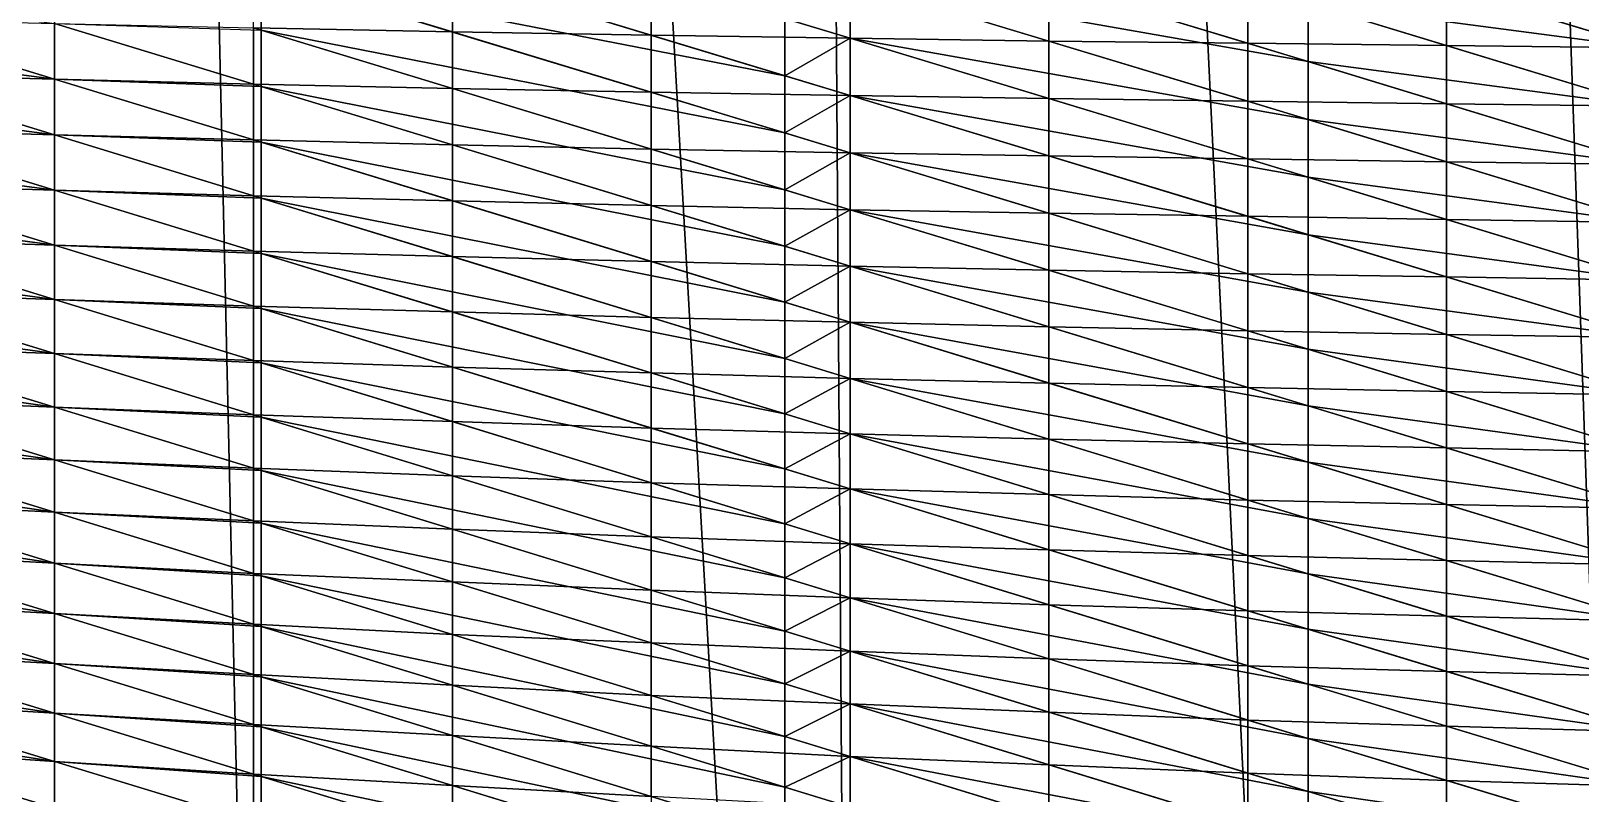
# Model space of a CAD drawing. Header units: metres. Extents: x -3 to 177, y -14 to 14.
# Drawn here: x 9.611 to 13.798, y -9.412 to -7.352 of the extents above; entities that cross this region are included whole.
import ezdxf

# ---------------------------------------------------------------- set-up
doc = ezdxf.new("R2010")
doc.units = ezdxf.units.M
doc.layers.add('ENGINE_ROOM', color=7, linetype='Continuous', true_color=0xa1acbe)
doc.layers.add('HULL', color=7, linetype='Continuous', true_color=0x528ba5)

msp = doc.modelspace()

# ---------------------------------------------------------------- linework, layer by layer
at = {"layer": 'ENGINE_ROOM'}
for points in [[(13.0631, 13.0226, 14.6539), (13.975, -13.1828, 14.6475), (13.975, 13.1828, 14.6475)], [(11.825, 12.714, 14.6662), (13.0631, -13.0226, 14.6539), (13.0631, 13.0226, 14.6539)], [(13.0631, 13.0226, 14.6539), (13.0631, -13.0226, 14.6539), (13.975, -13.1828, 14.6475)], [(11.6483, 12.668, 14.6681), (11.825, -12.714, 14.6662), (11.825, 12.714, 14.6662)], [(11.825, 12.714, 14.6662), (11.825, -12.714, 14.6662), (13.0631, -13.0226, 14.6539)], [(10.2335, 12.2995, 14.6829), (11.6483, -12.668, 14.6681), (11.6483, 12.668, 14.6681)], [(11.6483, 12.668, 14.6681), (11.6483, -12.668, 14.6681), (11.825, -12.714, 14.6662)], [(9.675, 12.154, 14.6887), (10.2335, -12.2995, 14.6829), (10.2335, 12.2995, 14.6829)], [(10.2335, 12.2995, 14.6829), (10.2335, -12.2995, 14.6829), (11.6483, -12.668, 14.6681)], [(8.8188, 11.931, 14.6977), (9.675, -12.154, 14.6887), (9.675, 12.154, 14.6887)], [(9.675, 12.154, 14.6887), (9.675, -12.154, 14.6887), (10.2335, -12.2995, 14.6829)], [(8.8188, 11.931, 14.6977), (8.8188, -11.931, 14.6977), (9.675, -12.154, 14.6887)], [(10.2335, -7.1975, 7.2533), (10.2335, -7.044, 7.1991), (11.6483, -7.4733, 7.0226)], [(10.2335, -7.044, 7.1991), (11.6483, -7.3186, 6.9668), (11.6483, -7.4733, 7.0226)], [(11.825, -7.2171, 6.8892), (11.825, -7.0611, 6.8368), (13.0631, -7.4349, 6.6729)], [(11.825, -7.0611, 6.8368), (13.0631, -7.2777, 6.6196), (13.0631, -7.4349, 6.6729)], [(13.0631, -7.2777, 6.6196), (13.0631, -7.1204, 6.5665), (13.975, -7.3979, 6.4271)], [(13.0631, -7.1204, 6.5665), (13.975, -7.2399, 6.3736), (13.975, -7.3979, 6.4271)], [(10.2335, -7.3505, 7.3089), (10.2335, -7.1975, 7.2533), (11.6483, -7.6279, 7.0787)], [(10.2335, -7.1975, 7.2533), (11.6483, -7.4733, 7.0226), (11.6483, -7.6279, 7.0787)], [(8.8188, -7.3708, 7.6543), (8.8188, -7.2208, 7.5951), (9.675, -7.4825, 7.4944)], [(8.8188, -7.2208, 7.5951), (9.675, -7.332, 7.4339), (9.675, -7.4825, 7.4944)], [(11.6483, -7.3186, 6.9668), (11.825, -7.2171, 6.8892), (11.825, -7.3721, 6.9445)], [(11.825, -7.3721, 6.9445), (11.825, -7.2171, 6.8892), (13.0631, -7.5918, 6.7273)], [(11.825, -7.2171, 6.8892), (13.0631, -7.4349, 6.6729), (13.0631, -7.5918, 6.7273)], [(13.0631, -7.4349, 6.6729), (13.0631, -7.2777, 6.6196), (13.975, -7.5555, 6.482)], [(13.0631, -7.2777, 6.6196), (13.975, -7.3979, 6.4271), (13.975, -7.5555, 6.482)], [(11.6483, -7.4733, 7.0226), (11.6483, -7.3186, 6.9668), (11.825, -7.3721, 6.9445)], [(9.675, -7.4825, 7.4944), (9.675, -7.332, 7.4339), (10.2335, -7.5024, 7.3674)], [(9.675, -7.332, 7.4339), (10.2335, -7.3505, 7.3089), (10.2335, -7.5024, 7.3674)], [(10.2335, -7.5024, 7.3674), (10.2335, -7.3505, 7.3089), (11.6483, -7.7814, 7.1373)], [(10.2335, -7.3505, 7.3089), (11.6483, -7.6279, 7.0787), (11.6483, -7.7814, 7.1373)], [(8.8188, -7.5205, 7.7138), (8.8188, -7.3708, 7.6543), (9.675, -7.6329, 7.555)], [(8.8188, -7.3708, 7.6543), (9.675, -7.4825, 7.4944), (9.675, -7.6329, 7.555)], [(11.6483, -7.4733, 7.0226), (11.825, -7.3721, 6.9445), (11.825, -7.5269, 7.0005)], [(11.825, -7.5269, 7.0005), (11.825, -7.3721, 6.9445), (13.0631, -7.7474, 6.7852)], [(11.825, -7.3721, 6.9445), (13.0631, -7.5918, 6.7273), (13.0631, -7.7474, 6.7852)], [(13.0631, -7.5918, 6.7273), (13.0631, -7.4349, 6.6729), (13.975, -7.7128, 6.5374)], [(13.0631, -7.4349, 6.6729), (13.975, -7.5555, 6.482), (13.975, -7.7128, 6.5374)], [(9.675, -7.6329, 7.555), (9.675, -7.4825, 7.4944), (10.2335, -7.6532, 7.4287)], [(9.675, -7.4825, 7.4944), (10.2335, -7.5024, 7.3674), (10.2335, -7.6532, 7.4287)], [(11.6483, -7.6279, 7.0787), (11.6483, -7.4733, 7.0226), (11.825, -7.5269, 7.0005)], [(8.8188, -7.6687, 7.7772), (8.8188, -7.5205, 7.7138), (9.675, -7.7827, 7.617)], [(8.8188, -7.5205, 7.7138), (9.675, -7.6329, 7.555), (9.675, -7.7827, 7.617)], [(10.2335, -7.6532, 7.4287), (10.2335, -7.5024, 7.3674), (11.6483, -7.9338, 7.1989)], [(10.2335, -7.5024, 7.3674), (11.6483, -7.7814, 7.1373), (11.6483, -7.9338, 7.1989)], [(11.6483, -7.6279, 7.0787), (11.825, -7.5269, 7.0005), (11.825, -7.6816, 7.0569)], [(11.825, -7.6816, 7.0569), (11.825, -7.5269, 7.0005), (13.0631, -7.9029, 6.8433)], [(11.825, -7.5269, 7.0005), (13.0631, -7.7474, 6.7852), (13.0631, -7.9029, 6.8433)], [(13.0631, -7.7474, 6.7852), (13.0631, -7.5918, 6.7273), (13.975, -7.8697, 6.594)], [(13.0631, -7.5918, 6.7273), (13.975, -7.7128, 6.5374), (13.975, -7.8697, 6.594)], [(9.675, -7.7827, 7.617), (9.675, -7.6329, 7.555), (10.2335, -7.8039, 7.4902)], [(9.675, -7.6329, 7.555), (10.2335, -7.6532, 7.4287), (10.2335, -7.8039, 7.4902)], [(10.2335, -7.8039, 7.4902), (10.2335, -7.6532, 7.4287), (11.6483, -8.0856, 7.2623)], [(10.2335, -7.6532, 7.4287), (11.6483, -7.9338, 7.1989), (11.6483, -8.0856, 7.2623)], [(11.6483, -7.7814, 7.1373), (11.6483, -7.6279, 7.0787), (11.825, -7.6816, 7.0569)], [(8.8188, -7.8152, 7.8445), (8.8188, -7.6687, 7.7772), (9.675, -7.9311, 7.6821)], [(8.8188, -7.6687, 7.7772), (9.675, -7.7827, 7.617), (9.675, -7.9311, 7.6821)], [(11.6483, -7.7814, 7.1373), (11.825, -7.6816, 7.0569), (11.825, -7.8353, 7.1159)], [(11.825, -7.8353, 7.1159), (11.825, -7.6816, 7.0569), (13.0631, -8.0583, 6.9016)], [(11.825, -7.6816, 7.0569), (13.0631, -7.9029, 6.8433), (13.0631, -8.0583, 6.9016)], [(9.675, -7.9311, 7.6821), (9.675, -7.7827, 7.617), (10.2335, -7.9537, 7.5538)], [(9.675, -7.7827, 7.617), (10.2335, -7.8039, 7.4902), (10.2335, -7.9537, 7.5538)], [(11.6483, -7.9338, 7.1989), (11.6483, -7.7814, 7.1373), (11.825, -7.8353, 7.1159)], [(13.0631, -7.9029, 6.8433), (13.0631, -7.7474, 6.7852), (13.975, -8.0255, 6.6538)], [(13.0631, -7.7474, 6.7852), (13.975, -7.8697, 6.594), (13.975, -8.0255, 6.6538)], [(8.8188, -7.9615, 7.912), (8.8188, -7.8152, 7.8445), (9.675, -8.0781, 7.7507)], [(8.8188, -7.8152, 7.8445), (9.675, -7.9311, 7.6821), (9.675, -8.0781, 7.7507)], [(10.2335, -7.9537, 7.5538), (10.2335, -7.8039, 7.4902), (11.6483, -8.2371, 7.3261)], [(10.2335, -7.8039, 7.4902), (11.6483, -8.0856, 7.2623), (11.6483, -8.2371, 7.3261)], [(11.6483, -7.9338, 7.1989), (11.825, -7.8353, 7.1159), (11.825, -7.9877, 7.1779)], [(11.825, -7.9877, 7.1779), (11.825, -7.8353, 7.1159), (13.0631, -8.2124, 6.9632)], [(11.825, -7.8353, 7.1159), (13.0631, -8.0583, 6.9016), (13.0631, -8.2124, 6.9632)], [(13.0631, -8.0583, 6.9016), (13.0631, -7.9029, 6.8433), (13.975, -8.181, 6.7143)], [(13.0631, -7.9029, 6.8433), (13.975, -8.0255, 6.6538), (13.975, -8.181, 6.7143)], [(9.675, -8.0781, 7.7507), (9.675, -7.9311, 7.6821), (10.2335, -8.1024, 7.62)], [(9.675, -7.9311, 7.6821), (10.2335, -7.9537, 7.5538), (10.2335, -8.1024, 7.62)], [(10.2335, -8.1024, 7.62), (10.2335, -7.9537, 7.5538), (11.6483, -8.3868, 7.3938)], [(10.2335, -7.9537, 7.5538), (11.6483, -8.2371, 7.3261), (11.6483, -8.3868, 7.3938)], [(11.6483, -8.0856, 7.2623), (11.6483, -7.9338, 7.1989), (11.825, -7.9877, 7.1779)], [(8.8188, -8.107, 7.9814), (8.8188, -7.9615, 7.912), (9.675, -8.2244, 7.8204)], [(8.8188, -7.9615, 7.912), (9.675, -8.0781, 7.7507), (9.675, -8.2244, 7.8204)], [(11.6483, -8.0856, 7.2623), (11.825, -7.9877, 7.1779), (11.825, -8.1396, 7.2415)], [(11.825, -8.1396, 7.2415), (11.825, -7.9877, 7.1779), (13.0631, -8.3653, 7.028)], [(11.825, -7.9877, 7.1779), (13.0631, -8.2124, 6.9632), (13.0631, -8.3653, 7.028)], [(9.675, -8.2244, 7.8204), (9.675, -8.0781, 7.7507), (10.2335, -8.2496, 7.6895)], [(9.675, -8.0781, 7.7507), (10.2335, -8.1024, 7.62), (10.2335, -8.2496, 7.6895)], [(13.0631, -8.2124, 6.9632), (13.0631, -8.0583, 6.9016), (13.975, -8.3364, 6.775)], [(13.0631, -8.0583, 6.9016), (13.975, -8.181, 6.7143), (13.975, -8.3364, 6.775)], [(8.8188, -8.2487, 8.0581), (8.8188, -8.107, 7.9814), (9.675, -8.3695, 7.8926)], [(8.8188, -8.107, 7.9814), (9.675, -8.2244, 7.8204), (9.675, -8.3695, 7.8926)], [(10.2335, -8.2496, 7.6895), (10.2335, -8.1024, 7.62), (11.6483, -8.536, 7.4628)], [(10.2335, -8.1024, 7.62), (11.6483, -8.3868, 7.3938), (11.6483, -8.536, 7.4628)], [(11.6483, -8.2371, 7.3261), (11.6483, -8.0856, 7.2623), (11.825, -8.1396, 7.2415)], [(11.6483, -8.2371, 7.3261), (11.825, -8.1396, 7.2415), (11.825, -8.2912, 7.3056)], [(11.825, -8.2912, 7.3056), (11.825, -8.1396, 7.2415), (13.0631, -8.5178, 7.0936)], [(11.825, -8.1396, 7.2415), (13.0631, -8.3653, 7.028), (13.0631, -8.5178, 7.0936)], [(9.675, -8.3695, 7.8926), (9.675, -8.2244, 7.8204), (10.2335, -8.396, 7.7606)], [(9.675, -8.2244, 7.8204), (10.2335, -8.2496, 7.6895), (10.2335, -8.396, 7.7606)], [(11.6483, -8.3868, 7.3938), (11.6483, -8.2371, 7.3261), (11.825, -8.2912, 7.3056)], [(13.0631, -8.3653, 7.028), (13.0631, -8.2124, 6.9632), (13.975, -8.4904, 6.8391)], [(13.0631, -8.2124, 6.9632), (13.975, -8.3364, 6.775), (13.975, -8.4904, 6.8391)], [(8.8188, -8.3905, 8.1348), (8.8188, -8.2487, 8.0581), (9.675, -8.5114, 7.9711)], [(8.8188, -8.2487, 8.0581), (9.675, -8.3695, 7.8926), (9.675, -8.5114, 7.9711)], [(10.2335, -8.396, 7.7606), (10.2335, -8.2496, 7.6895), (11.6483, -8.684, 7.5345)], [(10.2335, -8.2496, 7.6895), (11.6483, -8.536, 7.4628), (11.6483, -8.684, 7.5345)], [(11.6483, -8.3868, 7.3938), (11.825, -8.2912, 7.3056), (11.825, -8.4409, 7.3738)], [(11.825, -8.4409, 7.3738), (11.825, -8.2912, 7.3056), (13.0631, -8.67, 7.1599)], [(11.825, -8.2912, 7.3056), (13.0631, -8.5178, 7.0936), (13.0631, -8.67, 7.1599)], [(9.675, -8.5114, 7.9711), (9.675, -8.3695, 7.8926), (10.2335, -8.5407, 7.8347)], [(9.675, -8.3695, 7.8926), (10.2335, -8.396, 7.7606), (10.2335, -8.5407, 7.8347)], [(13.0631, -8.5178, 7.0936), (13.0631, -8.3653, 7.028), (13.975, -8.6433, 6.9059)], [(13.0631, -8.3653, 7.028), (13.975, -8.4904, 6.8391), (13.975, -8.6433, 6.9059)], [(8.8188, -8.5278, 8.2191), (8.8188, -8.3905, 8.1348), (9.675, -8.6533, 8.0496)], [(8.8188, -8.3905, 8.1348), (9.675, -8.5114, 7.9711), (9.675, -8.6533, 8.0496)], [(10.2335, -8.5407, 7.8347), (10.2335, -8.396, 7.7606), (11.6483, -8.8304, 7.6092)], [(10.2335, -8.396, 7.7606), (11.6483, -8.684, 7.5345), (11.6483, -8.8304, 7.6092)], [(11.6483, -8.536, 7.4628), (11.6483, -8.3868, 7.3938), (11.825, -8.4409, 7.3738)], [(11.6483, -8.536, 7.4628), (11.825, -8.4409, 7.3738), (11.825, -8.5902, 7.4432)], [(11.825, -8.5902, 7.4432), (11.825, -8.4409, 7.3738), (13.0631, -8.8197, 7.2317)], [(11.825, -8.4409, 7.3738), (13.0631, -8.67, 7.1599), (13.0631, -8.8197, 7.2317)], [(8.8188, -8.6637, 8.3057), (8.8188, -8.5278, 8.2191), (9.675, -8.7905, 8.1359)], [(8.8188, -8.5278, 8.2191), (9.675, -8.6533, 8.0496), (9.675, -8.7905, 8.1359)], [(9.675, -8.6533, 8.0496), (9.675, -8.5114, 7.9711), (10.2335, -8.6828, 7.9143)], [(9.675, -8.5114, 7.9711), (10.2335, -8.5407, 7.8347), (10.2335, -8.6828, 7.9143)], [(10.2335, -8.6828, 7.9143), (10.2335, -8.5407, 7.8347), (11.6483, -8.9745, 7.6881)], [(10.2335, -8.5407, 7.8347), (11.6483, -8.8304, 7.6092), (11.6483, -8.9745, 7.6881)], [(11.6483, -8.684, 7.5345), (11.6483, -8.536, 7.4628), (11.825, -8.5902, 7.4432)], [(13.0631, -8.67, 7.1599), (13.0631, -8.5178, 7.0936), (13.975, -8.7957, 6.9737)], [(13.0631, -8.5178, 7.0936), (13.975, -8.6433, 6.9059), (13.975, -8.7957, 6.9737)], [(11.6483, -8.684, 7.5345), (11.825, -8.5902, 7.4432), (11.825, -8.7382, 7.5152)], [(11.825, -8.7382, 7.5152), (11.825, -8.5902, 7.4432), (13.0631, -8.9693, 7.3036)], [(11.825, -8.5902, 7.4432), (13.0631, -8.8197, 7.2317), (13.0631, -8.9693, 7.3036)], [(8.8188, -8.7996, 8.3925), (8.8188, -8.6637, 8.3057), (9.675, -8.9266, 8.224)], [(8.8188, -8.6637, 8.3057), (9.675, -8.7905, 8.1359), (9.675, -8.9266, 8.224)], [(9.675, -8.7905, 8.1359), (9.675, -8.6533, 8.0496), (10.2335, -8.8247, 7.9939)], [(9.675, -8.6533, 8.0496), (10.2335, -8.6828, 7.9143), (10.2335, -8.8247, 7.9939)], [(10.2335, -8.8247, 7.9939), (10.2335, -8.6828, 7.9143), (11.6483, -9.1168, 7.7705)], [(10.2335, -8.6828, 7.9143), (11.6483, -8.9745, 7.6881), (11.6483, -9.1168, 7.7705)], [(11.6483, -8.8304, 7.6092), (11.6483, -8.684, 7.5345), (11.825, -8.7382, 7.5152)], [(13.0631, -8.8197, 7.2317), (13.0631, -8.67, 7.1599), (13.975, -8.9475, 7.0427)], [(13.0631, -8.67, 7.1599), (13.975, -8.7957, 6.9737), (13.975, -8.9475, 7.0427)], [(11.6483, -8.8304, 7.6092), (11.825, -8.7382, 7.5152), (11.825, -8.8847, 7.5903)], [(11.825, -8.8847, 7.5903), (11.825, -8.7382, 7.5152), (13.0631, -9.1178, 7.3778)], [(11.825, -8.7382, 7.5152), (13.0631, -8.9693, 7.3036), (13.0631, -9.1178, 7.3778)], [(9.675, -8.9266, 8.224), (9.675, -8.7905, 8.1359), (10.2335, -8.9618, 8.0816)], [(9.675, -8.7905, 8.1359), (10.2335, -8.8247, 7.9939), (10.2335, -8.9618, 8.0816)], [(8.8188, -8.9351, 8.4796), (8.8188, -8.7996, 8.3925), (9.675, -9.0622, 8.3128)], [(8.8188, -8.7996, 8.3925), (9.675, -8.9266, 8.224), (9.675, -9.0622, 8.3128)], [(10.2335, -8.9618, 8.0816), (10.2335, -8.8247, 7.9939), (11.6483, -9.259, 7.853)], [(10.2335, -8.8247, 7.9939), (11.6483, -9.1168, 7.7705), (11.6483, -9.259, 7.853)], [(11.6483, -8.9745, 7.6881), (11.6483, -8.8304, 7.6092), (11.825, -8.8847, 7.5903)], [(13.0631, -8.9693, 7.3036), (13.0631, -8.8197, 7.2317), (13.975, -9.0971, 7.1166)], [(13.0631, -8.8197, 7.2317), (13.975, -8.9475, 7.0427), (13.975, -9.0971, 7.1166)], [(11.6483, -8.9745, 7.6881), (11.825, -8.8847, 7.5903), (11.825, -9.0287, 7.6698)], [(11.825, -9.0287, 7.6698), (11.825, -8.8847, 7.5903), (13.0631, -9.2642, 7.456)], [(11.825, -8.8847, 7.5903), (13.0631, -9.1178, 7.3778), (13.0631, -9.2642, 7.456)], [(8.8188, -9.0659, 8.5739), (8.8188, -8.9351, 8.4796), (9.675, -9.1965, 8.4034)], [(8.8188, -8.9351, 8.4796), (9.675, -9.0622, 8.3128), (9.675, -9.1965, 8.4034)], [(9.675, -9.0622, 8.3128), (9.675, -8.9266, 8.224), (10.2335, -9.098, 8.1707)], [(9.675, -8.9266, 8.224), (10.2335, -8.9618, 8.0816), (10.2335, -9.098, 8.1707)], [(10.2335, -9.098, 8.1707), (10.2335, -8.9618, 8.0816), (11.6483, -9.3958, 7.944)], [(10.2335, -8.9618, 8.0816), (11.6483, -9.259, 7.853), (11.6483, -9.3958, 7.944)], [(11.6483, -9.1168, 7.7705), (11.6483, -8.9745, 7.6881), (11.825, -9.0287, 7.6698)], [(13.0631, -9.1178, 7.3778), (13.0631, -8.9693, 7.3036), (13.975, -9.2464, 7.191)], [(13.0631, -8.9693, 7.3036), (13.975, -9.0971, 7.1166), (13.975, -9.2464, 7.191)], [(11.6483, -9.1168, 7.7705), (11.825, -9.0287, 7.6698), (11.825, -9.171, 7.7525)], [(11.825, -9.171, 7.7525), (11.825, -9.0287, 7.6698), (13.0631, -9.4077, 7.5394)], [(11.825, -9.0287, 7.6698), (13.0631, -9.2642, 7.456), (13.0631, -9.4077, 7.5394)], [(8.8188, -9.1928, 8.6733), (8.8188, -9.0659, 8.5739), (9.675, -9.327, 8.4996)], [(8.8188, -9.0659, 8.5739), (9.675, -9.1965, 8.4034), (9.675, -9.327, 8.4996)], [(9.675, -9.1965, 8.4034), (9.675, -9.0622, 8.3128), (10.2335, -9.2335, 8.2608)], [(9.675, -9.0622, 8.3128), (10.2335, -9.098, 8.1707), (10.2335, -9.2335, 8.2608)], [(10.2335, -9.2335, 8.2608), (10.2335, -9.098, 8.1707), (11.6483, -9.5323, 8.0357)], [(10.2335, -9.098, 8.1707), (11.6483, -9.3958, 7.944), (11.6483, -9.5323, 8.0357)], [(11.6483, -9.259, 7.853), (11.6483, -9.1168, 7.7705), (11.825, -9.171, 7.7525)], [(13.0631, -9.2642, 7.456), (13.0631, -9.1178, 7.3778), (13.975, -9.3945, 7.2678)], [(13.0631, -9.1178, 7.3778), (13.975, -9.2464, 7.191), (13.975, -9.3945, 7.2678)], [(8.8188, -9.3196, 8.7727), (8.8188, -9.1928, 8.6733), (9.675, -9.4533, 8.6012)], [(8.8188, -9.1928, 8.6733), (9.675, -9.327, 8.4996), (9.675, -9.4533, 8.6012)], [(9.675, -9.327, 8.4996), (9.675, -9.1965, 8.4034), (10.2335, -9.367, 8.3536)], [(9.675, -9.1965, 8.4034), (10.2335, -9.2335, 8.2608), (10.2335, -9.367, 8.3536)], [(11.6483, -9.259, 7.853), (11.825, -9.171, 7.7525), (11.825, -9.3132, 7.8354)], [(11.825, -9.3132, 7.8354), (11.825, -9.171, 7.7525), (13.0631, -9.5501, 7.6247)], [(11.825, -9.171, 7.7525), (13.0631, -9.4077, 7.5394), (13.0631, -9.5501, 7.6247)], [(10.2335, -9.367, 8.3536), (10.2335, -9.2335, 8.2608), (11.6483, -9.6675, 8.1292)], [(10.2335, -9.2335, 8.2608), (11.6483, -9.5323, 8.0357), (11.6483, -9.6675, 8.1292)], [(11.6483, -9.3958, 7.944), (11.6483, -9.259, 7.853), (11.825, -9.3132, 7.8354)], [(13.0631, -9.4077, 7.5394), (13.0631, -9.2642, 7.456), (13.975, -9.5406, 7.3484)], [(13.0631, -9.2642, 7.456), (13.975, -9.3945, 7.2678), (13.975, -9.5406, 7.3484)], [(8.8188, -9.4409, 8.8789), (8.8188, -9.3196, 8.7727), (9.675, -9.5792, 8.7033)], [(8.8188, -9.3196, 8.7727), (9.675, -9.4533, 8.6012), (9.675, -9.5792, 8.7033)], [(9.675, -9.4533, 8.6012), (9.675, -9.327, 8.4996), (10.2335, -9.4974, 8.4511)], [(9.675, -9.327, 8.4996), (10.2335, -9.367, 8.3536), (10.2335, -9.4974, 8.4511)], [(11.6483, -9.3958, 7.944), (11.825, -9.3132, 7.8354), (11.825, -9.4501, 7.9268)], [(11.825, -9.4501, 7.9268), (11.825, -9.3132, 7.8354), (13.0631, -9.6923, 7.7103)], [(11.825, -9.3132, 7.8354), (13.0631, -9.5501, 7.6247), (13.0631, -9.6923, 7.7103)], [(10.2335, -9.4974, 8.4511), (10.2335, -9.367, 8.3536), (11.6483, -9.7989, 8.2277)], [(10.2335, -9.367, 8.3536), (11.6483, -9.6675, 8.1292), (11.6483, -9.7989, 8.2277)], [(11.6483, -9.5323, 8.0357), (11.6483, -9.3958, 7.944), (11.825, -9.4501, 7.9268)], [(13.0631, -9.5501, 7.6247), (13.0631, -9.4077, 7.5394), (13.975, -9.6839, 7.4336)], [(13.0631, -9.4077, 7.5394), (13.975, -9.5406, 7.3484), (13.975, -9.6839, 7.4336)]]:
    msp.add_3dface(points, dxfattribs=at)
at = {"layer": 'HULL'}
for points in [[(10.2125, -7.3441, 7.3115), (10.2125, -7.1911, 7.2559), (10.75, -7.3546, 7.1895)], [(10.2125, -7.1911, 7.2559), (10.75, -7.2007, 7.1347), (10.75, -7.3546, 7.1895)], [(10.75, -7.3546, 7.1895), (10.75, -7.2007, 7.1347), (11.2875, -7.3638, 7.0676)], [(10.75, -7.2007, 7.1347), (11.2875, -7.2094, 7.0124), (11.2875, -7.3638, 7.0676)], [(11.2875, -7.3638, 7.0676), (11.2875, -7.2094, 7.0124), (11.825, -7.3721, 6.9445)], [(11.2875, -7.2094, 7.0124), (11.825, -7.2171, 6.8892), (11.825, -7.3721, 6.9445)], [(11.825, -7.3721, 6.9445), (11.825, -7.2171, 6.8892), (12.3625, -7.3796, 6.8202)], [(11.825, -7.2171, 6.8892), (12.3625, -7.2232, 6.7669), (12.3625, -7.3796, 6.8202)], [(12.3625, -7.3796, 6.8202), (12.3625, -7.2232, 6.7669), (12.9, -7.3853, 6.6971)], [(12.3625, -7.2232, 6.7669), (12.9, -7.228, 6.6443), (12.9, -7.3853, 6.6971)], [(12.9, -7.3853, 6.6971), (12.9, -7.228, 6.6443), (13.4375, -7.3917, 6.5631)], [(12.9, -7.228, 6.6443), (13.4375, -7.2344, 6.5092), (13.4375, -7.3917, 6.5631)], [(13.4375, -7.3917, 6.5631), (13.4375, -7.2344, 6.5092), (13.975, -7.3979, 6.4271)], [(13.4375, -7.2344, 6.5092), (13.975, -7.2399, 6.3736), (13.975, -7.3979, 6.4271)], [(9.1375, -7.4683, 7.6173), (9.1375, -7.3182, 7.5576), (9.675, -7.4825, 7.4944)], [(9.1375, -7.3182, 7.5576), (9.675, -7.332, 7.4339), (9.675, -7.4825, 7.4944)], [(9.675, -7.4825, 7.4944), (9.675, -7.332, 7.4339), (10.2125, -7.496, 7.3699)], [(9.675, -7.332, 7.4339), (10.2125, -7.3441, 7.3115), (10.2125, -7.496, 7.3699)], [(10.2125, -7.496, 7.3699), (10.2125, -7.3441, 7.3115), (10.75, -7.5078, 7.2463)], [(10.2125, -7.3441, 7.3115), (10.75, -7.3546, 7.1895), (10.75, -7.5078, 7.2463)], [(10.75, -7.5078, 7.2463), (10.75, -7.3546, 7.1895), (11.2875, -7.5181, 7.1232)], [(10.75, -7.3546, 7.1895), (11.2875, -7.3638, 7.0676), (11.2875, -7.5181, 7.1232)], [(11.2875, -7.5181, 7.1232), (11.2875, -7.3638, 7.0676), (11.825, -7.5269, 7.0005)], [(11.2875, -7.3638, 7.0676), (11.825, -7.3721, 6.9445), (11.825, -7.5269, 7.0005)], [(11.825, -7.5269, 7.0005), (11.825, -7.3721, 6.9445), (12.3625, -7.5349, 6.8766)], [(11.825, -7.3721, 6.9445), (12.3625, -7.3796, 6.8202), (12.3625, -7.5349, 6.8766)], [(12.3625, -7.5349, 6.8766), (12.3625, -7.3796, 6.8202), (12.9, -7.5421, 6.7511)], [(12.3625, -7.3796, 6.8202), (12.9, -7.3853, 6.6971), (12.9, -7.5421, 6.7511)], [(12.9, -7.5421, 6.7511), (12.9, -7.3853, 6.6971), (13.4375, -7.549, 6.6173)], [(12.9, -7.3853, 6.6971), (13.4375, -7.3917, 6.5631), (13.4375, -7.549, 6.6173)], [(13.4375, -7.549, 6.6173), (13.4375, -7.3917, 6.5631), (13.975, -7.5555, 6.482)], [(13.4375, -7.3917, 6.5631), (13.975, -7.3979, 6.4271), (13.975, -7.5555, 6.482)], [(9.1375, -7.6181, 7.6778), (9.1375, -7.4683, 7.6173), (9.675, -7.6329, 7.555)], [(9.1375, -7.4683, 7.6173), (9.675, -7.4825, 7.4944), (9.675, -7.6329, 7.555)], [(9.675, -7.6329, 7.555), (9.675, -7.4825, 7.4944), (10.2125, -7.6468, 7.4312)], [(9.675, -7.4825, 7.4944), (10.2125, -7.496, 7.3699), (10.2125, -7.6468, 7.4312)], [(10.2125, -7.6468, 7.4312), (10.2125, -7.496, 7.3699), (10.75, -7.6599, 7.3059)], [(10.2125, -7.496, 7.3699), (10.75, -7.5078, 7.2463), (10.75, -7.6599, 7.3059)], [(10.75, -7.6599, 7.3059), (10.75, -7.5078, 7.2463), (11.2875, -7.6715, 7.1811)], [(10.75, -7.5078, 7.2463), (11.2875, -7.5181, 7.1232), (11.2875, -7.6715, 7.1811)], [(11.2875, -7.6715, 7.1811), (11.2875, -7.5181, 7.1232), (11.825, -7.6816, 7.0569)], [(11.2875, -7.5181, 7.1232), (11.825, -7.5269, 7.0005), (11.825, -7.6816, 7.0569)], [(11.825, -7.6816, 7.0569), (11.825, -7.5269, 7.0005), (12.3625, -7.69, 6.9335)], [(11.825, -7.5269, 7.0005), (12.3625, -7.5349, 6.8766), (12.3625, -7.69, 6.9335)], [(12.3625, -7.69, 6.9335), (12.3625, -7.5349, 6.8766), (12.9, -7.6976, 6.8087)], [(12.3625, -7.5349, 6.8766), (12.9, -7.5421, 6.7511), (12.9, -7.6976, 6.8087)], [(12.9, -7.6976, 6.8087), (12.9, -7.5421, 6.7511), (13.4375, -7.7059, 6.6726)], [(12.9, -7.5421, 6.7511), (13.4375, -7.549, 6.6173), (13.4375, -7.7059, 6.6726)], [(13.4375, -7.7059, 6.6726), (13.4375, -7.549, 6.6173), (13.975, -7.7128, 6.5374)], [(13.4375, -7.549, 6.6173), (13.975, -7.5555, 6.482), (13.975, -7.7128, 6.5374)], [(9.1375, -7.7664, 7.7418), (9.1375, -7.6181, 7.6778), (9.675, -7.7827, 7.617)], [(9.1375, -7.6181, 7.6778), (9.675, -7.6329, 7.555), (9.675, -7.7827, 7.617)], [(9.675, -7.7827, 7.617), (9.675, -7.6329, 7.555), (10.2125, -7.7975, 7.4926)], [(9.675, -7.6329, 7.555), (10.2125, -7.6468, 7.4312), (10.2125, -7.7975, 7.4926)], [(10.2125, -7.7975, 7.4926), (10.2125, -7.6468, 7.4312), (10.75, -7.811, 7.3679)], [(10.2125, -7.6468, 7.4312), (10.75, -7.6599, 7.3059), (10.75, -7.811, 7.3679)], [(10.75, -7.811, 7.3679), (10.75, -7.6599, 7.3059), (11.2875, -7.8238, 7.2419)], [(10.75, -7.6599, 7.3059), (11.2875, -7.6715, 7.1811), (11.2875, -7.8238, 7.2419)], [(11.2875, -7.8238, 7.2419), (11.2875, -7.6715, 7.1811), (11.825, -7.8353, 7.1159)], [(11.2875, -7.6715, 7.1811), (11.825, -7.6816, 7.0569), (11.825, -7.8353, 7.1159)], [(11.825, -7.8353, 7.1159), (11.825, -7.6816, 7.0569), (12.3625, -7.8451, 6.9905)], [(11.825, -7.6816, 7.0569), (12.3625, -7.69, 6.9335), (12.3625, -7.8451, 6.9905)], [(12.3625, -7.8451, 6.9905), (12.3625, -7.69, 6.9335), (12.9, -7.8531, 6.8664)], [(12.3625, -7.69, 6.9335), (12.9, -7.6976, 6.8087), (12.9, -7.8531, 6.8664)], [(12.9, -7.8531, 6.8664), (12.9, -7.6976, 6.8087), (13.4375, -7.8616, 6.7312)], [(12.9, -7.6976, 6.8087), (13.4375, -7.7059, 6.6726), (13.4375, -7.8616, 6.7312)], [(13.4375, -7.8616, 6.7312), (13.4375, -7.7059, 6.6726), (13.975, -7.8697, 6.594)], [(13.4375, -7.7059, 6.6726), (13.975, -7.7128, 6.5374), (13.975, -7.8697, 6.594)], [(9.1375, -7.913, 7.8096), (9.1375, -7.7664, 7.7418), (9.675, -7.9311, 7.6821)], [(9.1375, -7.7664, 7.7418), (9.675, -7.7827, 7.617), (9.675, -7.9311, 7.6821)], [(9.675, -7.9311, 7.6821), (9.675, -7.7827, 7.617), (10.2125, -7.9472, 7.5562)], [(9.675, -7.7827, 7.617), (10.2125, -7.7975, 7.4926), (10.2125, -7.9472, 7.5562)], [(10.2125, -7.9472, 7.5562), (10.2125, -7.7975, 7.4926), (10.75, -7.9621, 7.4303)], [(10.2125, -7.7975, 7.4926), (10.75, -7.811, 7.3679), (10.75, -7.9621, 7.4303)], [(10.75, -7.9621, 7.4303), (10.75, -7.811, 7.3679), (11.2875, -7.9753, 7.3047)], [(10.75, -7.811, 7.3679), (11.2875, -7.8238, 7.2419), (11.2875, -7.9753, 7.3047)], [(11.2875, -7.9753, 7.3047), (11.2875, -7.8238, 7.2419), (11.825, -7.9877, 7.1779)], [(11.2875, -7.8238, 7.2419), (11.825, -7.8353, 7.1159), (11.825, -7.9877, 7.1779)], [(11.825, -7.9877, 7.1779), (11.825, -7.8353, 7.1159), (12.3625, -7.999, 7.0507)], [(11.825, -7.8353, 7.1159), (12.3625, -7.8451, 6.9905), (12.3625, -7.999, 7.0507)], [(12.3625, -7.999, 7.0507), (12.3625, -7.8451, 6.9905), (12.9, -8.0086, 6.9242)], [(12.3625, -7.8451, 6.9905), (12.9, -7.8531, 6.8664), (12.9, -8.0086, 6.9242)], [(12.9, -8.0086, 6.9242), (12.9, -7.8531, 6.8664), (13.4375, -8.0171, 6.7903)], [(12.9, -7.8531, 6.8664), (13.4375, -7.8616, 6.7312), (13.4375, -8.0171, 6.7903)], [(13.4375, -8.0171, 6.7903), (13.4375, -7.8616, 6.7312), (13.975, -8.0255, 6.6538)], [(13.4375, -7.8616, 6.7312), (13.975, -7.8697, 6.594), (13.975, -8.0255, 6.6538)], [(9.1375, -8.0594, 7.8779), (9.1375, -7.913, 7.8096), (9.675, -8.0781, 7.7507)], [(9.1375, -7.913, 7.8096), (9.675, -7.9311, 7.6821), (9.675, -8.0781, 7.7507)], [(9.675, -8.0781, 7.7507), (9.675, -7.9311, 7.6821), (10.2125, -8.0959, 7.6223)], [(9.675, -7.9311, 7.6821), (10.2125, -7.9472, 7.5562), (10.2125, -8.0959, 7.6223)], [(10.2125, -8.0959, 7.6223), (10.2125, -7.9472, 7.5562), (10.75, -8.1118, 7.4954)], [(10.2125, -7.9472, 7.5562), (10.75, -7.9621, 7.4303), (10.75, -8.1118, 7.4954)], [(10.75, -8.1118, 7.4954), (10.75, -7.9621, 7.4303), (11.2875, -8.1266, 7.3679)], [(10.75, -7.9621, 7.4303), (11.2875, -7.9753, 7.3047), (11.2875, -8.1266, 7.3679)], [(11.2875, -8.1266, 7.3679), (11.2875, -7.9753, 7.3047), (11.825, -8.1396, 7.2415)], [(11.2875, -7.9753, 7.3047), (11.825, -7.9877, 7.1779), (11.825, -8.1396, 7.2415)], [(11.825, -8.1396, 7.2415), (11.825, -7.9877, 7.1779), (12.3625, -8.1517, 7.1139)], [(11.825, -7.9877, 7.1779), (12.3625, -7.999, 7.0507), (12.3625, -8.1517, 7.1139)], [(12.3625, -8.1517, 7.1139), (12.3625, -7.999, 7.0507), (12.9, -8.1627, 6.9854)], [(12.3625, -7.999, 7.0507), (12.9, -8.0086, 6.9242), (12.9, -8.1627, 6.9854)], [(12.9, -8.1627, 6.9854), (12.9, -8.0086, 6.9242), (13.4375, -8.1725, 6.8496)], [(12.9, -8.0086, 6.9242), (13.4375, -8.0171, 6.7903), (13.4375, -8.1725, 6.8496)], [(13.4375, -8.1725, 6.8496), (13.4375, -8.0171, 6.7903), (13.975, -8.181, 6.7143)], [(13.4375, -8.0171, 6.7903), (13.975, -8.0255, 6.6538), (13.975, -8.181, 6.7143)], [(9.1375, -8.2047, 7.9483), (9.1375, -8.0594, 7.8779), (9.675, -8.2244, 7.8204)], [(9.1375, -8.0594, 7.8779), (9.675, -8.0781, 7.7507), (9.675, -8.2244, 7.8204)], [(9.675, -8.2244, 7.8204), (9.675, -8.0781, 7.7507), (10.2125, -8.2431, 7.6918)], [(9.675, -8.0781, 7.7507), (10.2125, -8.0959, 7.6223), (10.2125, -8.2431, 7.6918)], [(10.2125, -8.2431, 7.6918), (10.2125, -8.0959, 7.6223), (10.75, -8.2607, 7.5626)], [(10.2125, -8.0959, 7.6223), (10.75, -8.1118, 7.4954), (10.75, -8.2607, 7.5626)], [(10.75, -8.2607, 7.5626), (10.75, -8.1118, 7.4954), (11.2875, -8.2764, 7.4346)], [(10.75, -8.1118, 7.4954), (11.2875, -8.1266, 7.3679), (11.2875, -8.2764, 7.4346)], [(11.2875, -8.2764, 7.4346), (11.2875, -8.1266, 7.3679), (11.825, -8.2912, 7.3056)], [(11.2875, -8.1266, 7.3679), (11.825, -8.1396, 7.2415), (11.825, -8.2912, 7.3056)], [(11.825, -8.2912, 7.3056), (11.825, -8.1396, 7.2415), (12.3625, -8.3038, 7.1783)], [(11.825, -8.1396, 7.2415), (12.3625, -8.1517, 7.1139), (12.3625, -8.3038, 7.1783)], [(12.3625, -8.3038, 7.1783), (12.3625, -8.1517, 7.1139), (12.9, -8.3156, 7.0499)], [(12.3625, -8.1517, 7.1139), (12.9, -8.1627, 6.9854), (12.9, -8.3156, 7.0499)], [(12.9, -8.3156, 7.0499), (12.9, -8.1627, 6.9854), (13.4375, -8.3266, 6.9123)], [(12.9, -8.1627, 6.9854), (13.4375, -8.1725, 6.8496), (13.4375, -8.3266, 6.9123)], [(9.1375, -8.3465, 8.0257), (9.1375, -8.2047, 7.9483), (9.675, -8.3695, 7.8926)], [(9.1375, -8.2047, 7.9483), (9.675, -8.2244, 7.8204), (9.675, -8.3695, 7.8926)], [(13.4375, -8.3266, 6.9123), (13.4375, -8.1725, 6.8496), (13.975, -8.3364, 6.775)], [(13.4375, -8.1725, 6.8496), (13.975, -8.181, 6.7143), (13.975, -8.3364, 6.775)], [(9.675, -8.3695, 7.8926), (9.675, -8.2244, 7.8204), (10.2125, -8.3895, 7.7629)], [(9.675, -8.2244, 7.8204), (10.2125, -8.2431, 7.6918), (10.2125, -8.3895, 7.7629)], [(10.2125, -8.3895, 7.7629), (10.2125, -8.2431, 7.6918), (10.75, -8.4081, 7.6329)], [(10.2125, -8.2431, 7.6918), (10.75, -8.2607, 7.5626), (10.75, -8.4081, 7.6329)], [(10.75, -8.4081, 7.6329), (10.75, -8.2607, 7.5626), (11.2875, -8.4254, 7.5029)], [(10.75, -8.2607, 7.5626), (11.2875, -8.2764, 7.4346), (11.2875, -8.4254, 7.5029)], [(11.2875, -8.4254, 7.5029), (11.2875, -8.2764, 7.4346), (11.825, -8.4409, 7.3738)], [(11.2875, -8.2764, 7.4346), (11.825, -8.2912, 7.3056), (11.825, -8.4409, 7.3738)], [(11.825, -8.4409, 7.3738), (11.825, -8.2912, 7.3056), (12.3625, -8.4558, 7.2432)], [(11.825, -8.2912, 7.3056), (12.3625, -8.3038, 7.1783), (12.3625, -8.4558, 7.2432)], [(12.3625, -8.4558, 7.2432), (12.3625, -8.3038, 7.1783), (12.9, -8.4681, 7.115)], [(12.3625, -8.3038, 7.1783), (12.9, -8.3156, 7.0499), (12.9, -8.4681, 7.115)], [(12.9, -8.4681, 7.115), (12.9, -8.3156, 7.0499), (13.4375, -8.4794, 6.9779)], [(12.9, -8.3156, 7.0499), (13.4375, -8.3266, 6.9123), (13.4375, -8.4794, 6.9779)], [(13.4375, -8.4794, 6.9779), (13.4375, -8.3266, 6.9123), (13.975, -8.4904, 6.8391)], [(13.4375, -8.3266, 6.9123), (13.975, -8.3364, 6.775), (13.975, -8.4904, 6.8391)], [(9.1375, -8.4883, 8.1031), (9.1375, -8.3465, 8.0257), (9.675, -8.5114, 7.9711)], [(9.1375, -8.3465, 8.0257), (9.675, -8.3695, 7.8926), (9.675, -8.5114, 7.9711)], [(9.675, -8.5114, 7.9711), (9.675, -8.3695, 7.8926), (10.2125, -8.5343, 7.8369)], [(9.675, -8.3695, 7.8926), (10.2125, -8.3895, 7.7629), (10.2125, -8.5343, 7.8369)], [(10.2125, -8.5343, 7.8369), (10.2125, -8.3895, 7.7629), (10.75, -8.5545, 7.7054)], [(10.2125, -8.3895, 7.7629), (10.75, -8.4081, 7.6329), (10.75, -8.5545, 7.7054)], [(10.75, -8.5545, 7.7054), (10.75, -8.4081, 7.6329), (11.2875, -8.5732, 7.5741)], [(10.75, -8.4081, 7.6329), (11.2875, -8.4254, 7.5029), (11.2875, -8.5732, 7.5741)], [(11.2875, -8.5732, 7.5741), (11.2875, -8.4254, 7.5029), (11.825, -8.5902, 7.4432)], [(11.2875, -8.4254, 7.5029), (11.825, -8.4409, 7.3738), (11.825, -8.5902, 7.4432)], [(11.825, -8.5902, 7.4432), (11.825, -8.4409, 7.3738), (12.3625, -8.6055, 7.3131)], [(11.825, -8.4409, 7.3738), (12.3625, -8.4558, 7.2432), (12.3625, -8.6055, 7.3131)], [(12.3625, -8.6055, 7.3131), (12.3625, -8.4558, 7.2432), (12.9, -8.6203, 7.1808)], [(12.3625, -8.4558, 7.2432), (12.9, -8.4681, 7.115), (12.9, -8.6203, 7.1808)], [(9.1375, -8.6256, 8.1881), (9.1375, -8.4883, 8.1031), (9.675, -8.6533, 8.0496)], [(9.1375, -8.4883, 8.1031), (9.675, -8.5114, 7.9711), (9.675, -8.6533, 8.0496)], [(12.9, -8.6203, 7.1808), (12.9, -8.4681, 7.115), (13.4375, -8.6319, 7.0444)], [(12.9, -8.4681, 7.115), (13.4375, -8.4794, 6.9779), (13.4375, -8.6319, 7.0444)], [(13.4375, -8.6319, 7.0444), (13.4375, -8.4794, 6.9779), (13.975, -8.6433, 6.9059)], [(13.4375, -8.4794, 6.9779), (13.975, -8.4904, 6.8391), (13.975, -8.6433, 6.9059)], [(9.675, -8.6533, 8.0496), (9.675, -8.5114, 7.9711), (10.2125, -8.6763, 7.9164)], [(9.675, -8.5114, 7.9711), (10.2125, -8.5343, 7.8369), (10.2125, -8.6763, 7.9164)], [(10.2125, -8.6763, 7.9164), (10.2125, -8.5343, 7.8369), (10.75, -8.6991, 7.7812)], [(10.2125, -8.5343, 7.8369), (10.75, -8.5545, 7.7054), (10.75, -8.6991, 7.7812)], [(10.75, -8.6991, 7.7812), (10.75, -8.5545, 7.7054), (11.2875, -8.7196, 7.6478)], [(10.75, -8.5545, 7.7054), (11.2875, -8.5732, 7.5741), (11.2875, -8.7196, 7.6478)], [(11.2875, -8.7196, 7.6478), (11.2875, -8.5732, 7.5741), (11.825, -8.7382, 7.5152)], [(11.2875, -8.5732, 7.5741), (11.825, -8.5902, 7.4432), (11.825, -8.7382, 7.5152)], [(11.825, -8.7382, 7.5152), (11.825, -8.5902, 7.4432), (12.3625, -8.755, 7.3834)], [(11.825, -8.5902, 7.4432), (12.3625, -8.6055, 7.3131), (12.3625, -8.755, 7.3834)], [(12.3625, -8.755, 7.3834), (12.3625, -8.6055, 7.3131), (12.9, -8.77, 7.2523)], [(12.3625, -8.6055, 7.3131), (12.9, -8.6203, 7.1808), (12.9, -8.77, 7.2523)], [(12.9, -8.77, 7.2523), (12.9, -8.6203, 7.1808), (13.4375, -8.7839, 7.1118)], [(12.9, -8.6203, 7.1808), (13.4375, -8.6319, 7.0444), (13.4375, -8.7839, 7.1118)], [(9.1375, -8.7616, 8.2753), (9.1375, -8.6256, 8.1881), (9.675, -8.7905, 8.1359)], [(9.1375, -8.6256, 8.1881), (9.675, -8.6533, 8.0496), (9.675, -8.7905, 8.1359)], [(9.675, -8.7905, 8.1359), (9.675, -8.6533, 8.0496), (10.2125, -8.8183, 7.996)], [(9.675, -8.6533, 8.0496), (10.2125, -8.6763, 7.9164), (10.2125, -8.8183, 7.996)], [(13.4375, -8.7839, 7.1118), (13.4375, -8.6319, 7.0444), (13.975, -8.7957, 6.9737)], [(13.4375, -8.6319, 7.0444), (13.975, -8.6433, 6.9059), (13.975, -8.7957, 6.9737)], [(10.2125, -8.8183, 7.996), (10.2125, -8.6763, 7.9164), (10.75, -8.8412, 7.8618)], [(10.2125, -8.6763, 7.9164), (10.75, -8.6991, 7.7812), (10.75, -8.8412, 7.8618)], [(10.75, -8.8412, 7.8618), (10.75, -8.6991, 7.7812), (11.2875, -8.8639, 7.7255)], [(10.75, -8.6991, 7.7812), (11.2875, -8.7196, 7.6478), (11.2875, -8.8639, 7.7255)], [(11.2875, -8.8639, 7.7255), (11.2875, -8.7196, 7.6478), (11.825, -8.8847, 7.5903)], [(11.2875, -8.7196, 7.6478), (11.825, -8.7382, 7.5152), (11.825, -8.8847, 7.5903)], [(11.825, -8.8847, 7.5903), (11.825, -8.7382, 7.5152), (12.3625, -8.9033, 7.4563)], [(11.825, -8.7382, 7.5152), (12.3625, -8.755, 7.3834), (12.3625, -8.9033, 7.4563)], [(9.1375, -8.8973, 8.3628), (9.1375, -8.7616, 8.2753), (9.675, -8.9266, 8.224)], [(9.1375, -8.7616, 8.2753), (9.675, -8.7905, 8.1359), (9.675, -8.9266, 8.224)], [(9.675, -8.9266, 8.224), (9.675, -8.7905, 8.1359), (10.2125, -8.9554, 8.0836)], [(9.675, -8.7905, 8.1359), (10.2125, -8.8183, 7.996), (10.2125, -8.9554, 8.0836)], [(12.3625, -8.9033, 7.4563), (12.3625, -8.755, 7.3834), (12.9, -8.9197, 7.3237)], [(12.3625, -8.755, 7.3834), (12.9, -8.77, 7.2523), (12.9, -8.9197, 7.3237)], [(12.9, -8.9197, 7.3237), (12.9, -8.77, 7.2523), (13.4375, -8.9336, 7.1845)], [(12.9, -8.77, 7.2523), (13.4375, -8.7839, 7.1118), (13.4375, -8.9336, 7.1845)], [(13.4375, -8.9336, 7.1845), (13.4375, -8.7839, 7.1118), (13.975, -8.9475, 7.0427)], [(13.4375, -8.7839, 7.1118), (13.975, -8.7957, 6.9737), (13.975, -8.9475, 7.0427)], [(10.2125, -8.9554, 8.0836), (10.2125, -8.8183, 7.996), (10.75, -8.9832, 7.9425)], [(10.2125, -8.8183, 7.996), (10.75, -8.8412, 7.8618), (10.75, -8.9832, 7.9425)], [(10.75, -8.9832, 7.9425), (10.75, -8.8412, 7.8618), (11.2875, -9.0061, 7.8072)], [(10.75, -8.8412, 7.8618), (11.2875, -8.8639, 7.7255), (11.2875, -9.0061, 7.8072)], [(11.2875, -9.0061, 7.8072), (11.2875, -8.8639, 7.7255), (11.825, -9.0287, 7.6698)], [(11.2875, -8.8639, 7.7255), (11.825, -8.8847, 7.5903), (11.825, -9.0287, 7.6698)], [(9.1375, -9.0324, 8.4512), (9.1375, -8.8973, 8.3628), (9.675, -9.0622, 8.3128)], [(9.1375, -8.8973, 8.3628), (9.675, -8.9266, 8.224), (9.675, -9.0622, 8.3128)], [(11.825, -9.0287, 7.6698), (11.825, -8.8847, 7.5903), (12.3625, -9.0497, 7.5328)], [(11.825, -8.8847, 7.5903), (12.3625, -8.9033, 7.4563), (12.3625, -9.0497, 7.5328)], [(12.3625, -9.0497, 7.5328), (12.3625, -8.9033, 7.4563), (12.9, -9.0683, 7.3974)], [(12.3625, -8.9033, 7.4563), (12.9, -8.9197, 7.3237), (12.9, -9.0683, 7.3974)], [(9.675, -9.0622, 8.3128), (9.675, -8.9266, 8.224), (10.2125, -9.0916, 8.1727)], [(9.675, -8.9266, 8.224), (10.2125, -8.9554, 8.0836), (10.2125, -9.0916, 8.1727)], [(10.2125, -9.0916, 8.1727), (10.2125, -8.9554, 8.0836), (10.75, -9.1203, 8.0313)], [(10.2125, -8.9554, 8.0836), (10.75, -8.9832, 7.9425), (10.75, -9.1203, 8.0313)], [(12.9, -9.0683, 7.3974), (12.9, -8.9197, 7.3237), (13.4375, -9.0831, 7.2574)], [(12.9, -8.9197, 7.3237), (13.4375, -8.9336, 7.1845), (13.4375, -9.0831, 7.2574)], [(13.4375, -9.0831, 7.2574), (13.4375, -8.9336, 7.1845), (13.975, -9.0971, 7.1166)], [(13.4375, -8.9336, 7.1845), (13.975, -8.9475, 7.0427), (13.975, -9.0971, 7.1166)], [(10.75, -9.1203, 8.0313), (10.75, -8.9832, 7.9425), (11.2875, -9.1482, 7.889)], [(10.75, -8.9832, 7.9425), (11.2875, -9.0061, 7.8072), (11.2875, -9.1482, 7.889)], [(9.1375, -9.1631, 8.5463), (9.1375, -9.0324, 8.4512), (9.675, -9.1965, 8.4034)], [(9.1375, -9.0324, 8.4512), (9.675, -9.0622, 8.3128), (9.675, -9.1965, 8.4034)], [(11.2875, -9.1482, 7.889), (11.2875, -9.0061, 7.8072), (11.825, -9.171, 7.7525)], [(11.2875, -9.0061, 7.8072), (11.825, -9.0287, 7.6698), (11.825, -9.171, 7.7525)], [(11.825, -9.171, 7.7525), (11.825, -9.0287, 7.6698), (12.3625, -9.1935, 7.6141)], [(11.825, -9.0287, 7.6698), (12.3625, -9.0497, 7.5328), (12.3625, -9.1935, 7.6141)], [(9.675, -9.1965, 8.4034), (9.675, -9.0622, 8.3128), (10.2125, -9.2271, 8.2628)], [(9.675, -9.0622, 8.3128), (10.2125, -9.0916, 8.1727), (10.2125, -9.2271, 8.2628)], [(12.3625, -9.1935, 7.6141), (12.3625, -9.0497, 7.5328), (12.9, -9.2148, 7.4753)], [(12.3625, -9.0497, 7.5328), (12.9, -9.0683, 7.3974), (12.9, -9.2148, 7.4753)], [(12.9, -9.2148, 7.4753), (12.9, -9.0683, 7.3974), (13.4375, -9.2314, 7.3326)], [(12.9, -9.0683, 7.3974), (13.4375, -9.0831, 7.2574), (13.4375, -9.2314, 7.3326)], [(13.4375, -9.2314, 7.3326), (13.4375, -9.0831, 7.2574), (13.975, -9.2464, 7.191)], [(13.4375, -9.0831, 7.2574), (13.975, -9.0971, 7.1166), (13.975, -9.2464, 7.191)], [(10.2125, -9.2271, 8.2628), (10.2125, -9.0916, 8.1727), (10.75, -9.2566, 8.1214)], [(10.2125, -9.0916, 8.1727), (10.75, -9.1203, 8.0313), (10.75, -9.2566, 8.1214)], [(10.75, -9.2566, 8.1214), (10.75, -9.1203, 8.0313), (11.2875, -9.2852, 7.9791)], [(10.75, -9.1203, 8.0313), (11.2875, -9.1482, 7.889), (11.2875, -9.2852, 7.9791)], [(9.1375, -9.2897, 8.6464), (9.1375, -9.1631, 8.5463), (9.675, -9.327, 8.4996)], [(9.1375, -9.1631, 8.5463), (9.675, -9.1965, 8.4034), (9.675, -9.327, 8.4996)], [(11.2875, -9.2852, 7.9791), (11.2875, -9.1482, 7.889), (11.825, -9.3132, 7.8354)], [(11.2875, -9.1482, 7.889), (11.825, -9.171, 7.7525), (11.825, -9.3132, 7.8354)], [(9.675, -9.327, 8.4996), (9.675, -9.1965, 8.4034), (10.2125, -9.3606, 8.3555)], [(9.675, -9.1965, 8.4034), (10.2125, -9.2271, 8.2628), (10.2125, -9.3606, 8.3555)], [(11.825, -9.3132, 7.8354), (11.825, -9.171, 7.7525), (12.3625, -9.3359, 7.6979)], [(11.825, -9.171, 7.7525), (12.3625, -9.1935, 7.6141), (12.3625, -9.3359, 7.6979)], [(12.3625, -9.3359, 7.6979), (12.3625, -9.1935, 7.6141), (12.9, -9.3583, 7.5584)], [(12.3625, -9.1935, 7.6141), (12.9, -9.2148, 7.4753), (12.9, -9.3583, 7.5584)], [(10.2125, -9.3606, 8.3555), (10.2125, -9.2271, 8.2628), (10.75, -9.3919, 8.2128)], [(10.2125, -9.2271, 8.2628), (10.75, -9.2566, 8.1214), (10.75, -9.3919, 8.2128)], [(12.9, -9.3583, 7.5584), (12.9, -9.2148, 7.4753), (13.4375, -9.3777, 7.4118)], [(12.9, -9.2148, 7.4753), (13.4375, -9.2314, 7.3326), (13.4375, -9.3777, 7.4118)], [(13.4375, -9.3777, 7.4118), (13.4375, -9.2314, 7.3326), (13.975, -9.3945, 7.2678)], [(13.4375, -9.2314, 7.3326), (13.975, -9.2464, 7.191), (13.975, -9.3945, 7.2678)], [(9.1375, -9.4162, 8.7469), (9.1375, -9.2897, 8.6464), (9.675, -9.4533, 8.6012)], [(9.1375, -9.2897, 8.6464), (9.675, -9.327, 8.4996), (9.675, -9.4533, 8.6012)], [(10.75, -9.3919, 8.2128), (10.75, -9.2566, 8.1214), (11.2875, -9.4216, 8.0701)], [(10.75, -9.2566, 8.1214), (11.2875, -9.2852, 7.9791), (11.2875, -9.4216, 8.0701)], [(11.2875, -9.4216, 8.0701), (11.2875, -9.2852, 7.9791), (11.825, -9.4501, 7.9268)], [(11.2875, -9.2852, 7.9791), (11.825, -9.3132, 7.8354), (11.825, -9.4501, 7.9268)], [(9.675, -9.4533, 8.6012), (9.675, -9.327, 8.4996), (10.2125, -9.4909, 8.453)], [(9.675, -9.327, 8.4996), (10.2125, -9.3606, 8.3555), (10.2125, -9.4909, 8.453)], [(11.825, -9.4501, 7.9268), (11.825, -9.3132, 7.8354), (12.3625, -9.4782, 7.7819)], [(11.825, -9.3132, 7.8354), (12.3625, -9.3359, 7.6979), (12.3625, -9.4782, 7.7819)], [(12.3625, -9.4782, 7.7819), (12.3625, -9.3359, 7.6979), (12.9, -9.5008, 7.6432)], [(12.3625, -9.3359, 7.6979), (12.9, -9.3583, 7.5584), (12.9, -9.5008, 7.6432)], [(10.2125, -9.4909, 8.453), (10.2125, -9.3606, 8.3555), (10.75, -9.5247, 8.3077)], [(10.2125, -9.3606, 8.3555), (10.75, -9.3919, 8.2128), (10.75, -9.5247, 8.3077)], [(12.9, -9.5008, 7.6432), (12.9, -9.3583, 7.5584), (13.4375, -9.5211, 7.496)], [(12.9, -9.3583, 7.5584), (13.4375, -9.3777, 7.4118), (13.4375, -9.5211, 7.496)], [(13.4375, -9.5211, 7.496), (13.4375, -9.3777, 7.4118), (13.975, -9.5406, 7.3484)], [(13.4375, -9.3777, 7.4118), (13.975, -9.3945, 7.2678), (13.975, -9.5406, 7.3484)], [(10.75, -9.5247, 8.3077), (10.75, -9.3919, 8.2128), (11.2875, -9.5568, 8.1627)], [(10.75, -9.3919, 8.2128), (11.2875, -9.4216, 8.0701), (11.2875, -9.5568, 8.1627)]]:
    msp.add_3dface(points, dxfattribs=at)

doc.saveas('drawing.dxf')
